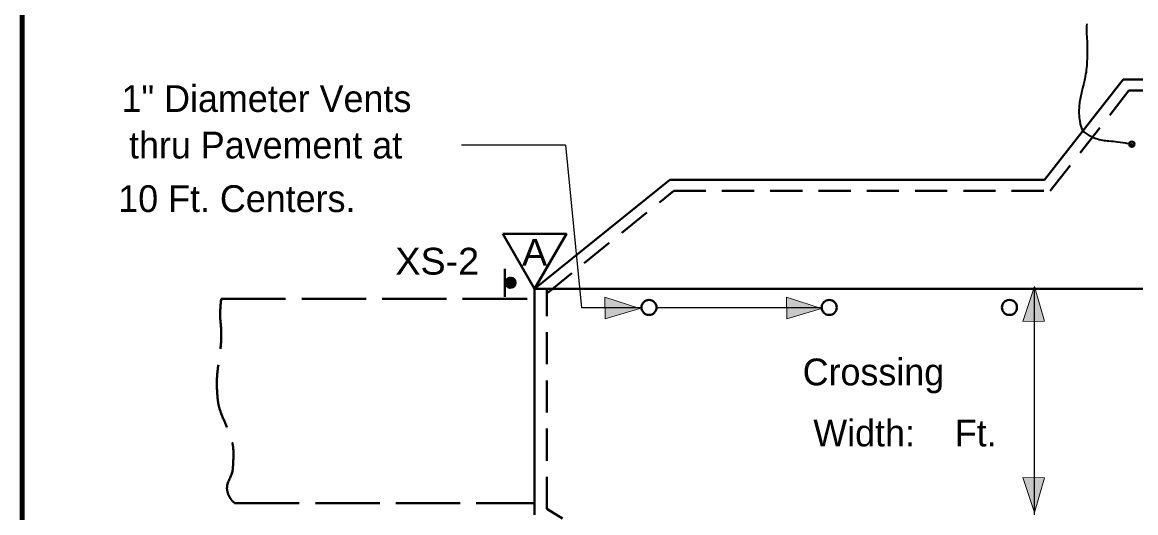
# Model space of a CAD drawing. Extents: x -8731 to -4066, y -66522 to -56618.
# Drawn here: x -5609.8 to -5142.7, y -65812.1 to -65606.2 of the extents above; entities that cross this region are included whole.
import ezdxf
from ezdxf.enums import TextEntityAlignment as Align

# ---------------------------------------------------------------- set-up
doc = ezdxf.new("R2010")
doc.units = 0
doc.header["$LTSCALE"] = 4.5
doc.header["$PDMODE"] = 32
doc.header["$PDSIZE"] = 2.25
doc.linetypes.add('LONG_DASHED', pattern=[7.5, 6, -1.5])
doc.linetypes.add('MEDIUM_DASHED', pattern=[4.5, 3, -1.5])
doc.layers.add('1', color=7, linetype='Continuous', lineweight=13)
doc.layers.add('3', color=7, linetype='Continuous', lineweight=40)

msp = doc.modelspace()

# ---------------------------------------------------------------- hatches: boundary and pattern name
at = {"layer": '1'}
for points in [[(-5185.2, -65717.08), (-5190.04, -65731.74), (-5180.94, -65731.6)], [(-5350.78, -65726.36), (-5365.44, -65721.52), (-5365.3, -65730.64)], [(-5274.54, -65726.36), (-5289.18, -65721.52), (-5289.06, -65730.64)], [(-5185.2, -65812.02), (-5190.04, -65797.36), (-5180.94, -65797.5)]]:
    msp.add_hatch(color=256, dxfattribs=at).paths.add_polyline_path(points)

# ---------------------------------------------------------------- linework, layer by layer
for p, q in [((-5403.9, -65717.64), (-5407.04, -65714.36)), ((-5403.58, -65717.5), (-5406.9, -65714.2)), ((-5403.44, -65717.36), (-5406.74, -65714.04)), ((-5403.3, -65717.2), (-5406.58, -65713.9)), ((-5403.14, -65717.04), (-5406.44, -65713.6)), ((-5402.98, -65716.9), (-5406.3, -65713.44)), ((-5402.84, -65716.6), (-5405.98, -65713.44)), ((-5402.84, -65716.3), (-5405.84, -65713.3)), ((-5402.7, -65716.16), (-5405.7, -65713.16)), ((-5402.7, -65715.84), (-5405.38, -65713.16)), ((-5402.7, -65715.7), (-5405.24, -65713.16)), ((-5402.54, -65715.4), (-5404.78, -65713.16)), ((-5402.7, -65714.96), (-5404.5, -65713.16)), ((-5402.7, -65714.64), (-5404.18, -65713.3)), ((-5404.18, -65717.8), (-5407.34, -65714.8)), ((-5404.5, -65717.8), (-5407.34, -65714.96)), ((-5404.78, -65717.96), (-5407.34, -65715.24)), ((-5405.1, -65717.96), (-5407.34, -65715.56)), ((-5405.38, -65717.96), (-5407.34, -65715.84)), ((-5404.04, -65717.64), (-5407.18, -65714.64)), ((-5405.84, -65717.8), (-5407.18, -65716.3))]:
    msp.add_line(p, q, dxfattribs=at)
at = {"layer": '1', "lineweight": 100}
msp.add_lwpolyline([(-5609.76, -65463.56), (-5609.76, -66481.48), (-4119, -66481.48)], dxfattribs=at)
at = {"layer": '1'}
for points in [[(-5185.2, -65717.08), (-5190.04, -65731.74), (-5180.94, -65731.6)], [(-5350.78, -65726.36), (-5365.44, -65721.52), (-5365.3, -65730.64)], [(-5274.54, -65726.36), (-5289.18, -65721.52), (-5289.06, -65730.64)], [(-5185.2, -65812.02), (-5190.04, -65797.36), (-5180.94, -65797.5)]]:
    msp.add_lwpolyline(points, close=True, dxfattribs=at)
msp.add_circle((-5404.94, -65715.55), 2.35, dxfattribs=at)
at = {"layer": '3'}
for p, q in [((-5180.98, -65672.36), (-5147.98, -65630.2)), ((-5147.98, -65630.2), (-4965.58, -65630.2)), ((-5394.9, -65718.1), (-5338.18, -65672.36)), ((-5338.18, -65672.36), (-5180.98, -65672.36)), ((-5407.34, -65721.4), (-5407.34, -65709.7)), ((-5394.9, -65812.9), (-5394.9, -65718.1)), ((-5394.9, -65718.1), (-4860.74, -65718.1))]:
    msp.add_line(p, q, dxfattribs=at)
at = {"layer": '3', "lineweight": 25}
for p, q in [((-5381.98, -65657.8), (-5425.5, -65657.8)), ((-5381.98, -65657.8), (-5375.24, -65726.04)), ((-5185.24, -65812.9), (-5185.24, -65718.1)), ((-5350.04, -65726.04), (-5375.24, -65726.04)), ((-5274.44, -65726.04), (-5343.74, -65726.04))]:
    msp.add_line(p, q, dxfattribs=at)
at = {"layer": '3', "linetype": 'MEDIUM_DASHED'}
for p, q in [((-5389.78, -65810.5), (-5389.78, -65718.1)), ((-5331.3, -65846.04), (-5389.78, -65810.5))]:
    msp.add_line(p, q, dxfattribs=at)
at = {"layer": '3', "linetype": 'LONG_DASHED'}
for p, q in [((-5526.3, -65722.3), (-5394.9, -65722.3)), ((-5520.58, -65808.1), (-5394.9, -65808.1))]:
    msp.add_line(p, q, dxfattribs=at)
at = {"layer": '3', "linetype": 'MEDIUM_DASHED'}
msp.add_lwpolyline([(-5389.78, -65720.04), (-5336.54, -65677), (-5178.58, -65677), (-5145.58, -65634.84), (-4967.38, -65634.84), (-4865.38, -65720.36)], dxfattribs=at)
at = {"layer": '3'}
msp.add_lwpolyline([(-5408.24, -65695), (-5394.9, -65718.1), (-5381.54, -65695)], close=True, dxfattribs=at)
for centre in [(-5346.89, -65725.9), (-5271.29, -65725.9), (-5195.69, -65725.9)]:
    msp.add_circle(centre, 3.15, dxfattribs=at)
at = {"layer": '3', "lineweight": 35}
msp.add_spline([(-5163.3, -65606.8), (-5163.44, -65610.4), (-5163.14, -65614), (-5163.14, -65618.2), (-5163.14, -65620.76), (-5163.74, -65627.96), (-5166.58, -65643.7), (-5166.3, -65647), (-5165.98, -65648.96), (-5165.54, -65650.6), (-5164.34, -65652.24), (-5162.7, -65653.44), (-5159.38, -65654.96), (-5153.98, -65656), (-5150.38, -65656.3), (-5146.04, -65657.04)], degree=3, dxfattribs=at)
at = {"layer": '3', "linetype": 'LONG_DASHED'}
msp.add_spline([(-5520.58, -65808.1), (-5522.1, -65806.6), (-5522.98, -65805.1), (-5523.9, -65801.8), (-5521.64, -65794.76), (-5521.34, -65791.9), (-5521.34, -65784.4), (-5521.64, -65782.76), (-5523.9, -65776.16), (-5526.3, -65770.44), (-5527.5, -65766.4), (-5527.94, -65762.8), (-5528.1, -65755.6), (-5526.9, -65745.7), (-5526.44, -65733.7), (-5526.74, -65730.24), (-5526.3, -65722.3)], degree=3, dxfattribs=at)
at = {"layer": '3'}
msp.add_point((-5144.38, -65657.36), dxfattribs=at)

# ---------------------------------------------------------------- texts
for s, p in [('1" Diameter Vents', (-5507.36, -65643.84)), ('thru Pavement at', (-5507.69, -65663.36)), ('10 Ft. Centers.', (-5519.75, -65685.84)), ('Crossing', (-5252.76, -65758.6)), ('Width:    Ft.', (-5239.53, -65784.24))]:
    msp.add_text(s, height=11.25, dxfattribs=at).set_placement(p, align=Align.CENTER)
at = {"layer": '3', "width": 1.05}
for s, p in [('A', (-5394.85, -65708.36)), ('XS-2', (-5435.71, -65712.1))]:
    msp.add_text(s, height=11.25, dxfattribs=at).set_placement(p, align=Align.CENTER)

doc.saveas('drawing.dxf')
